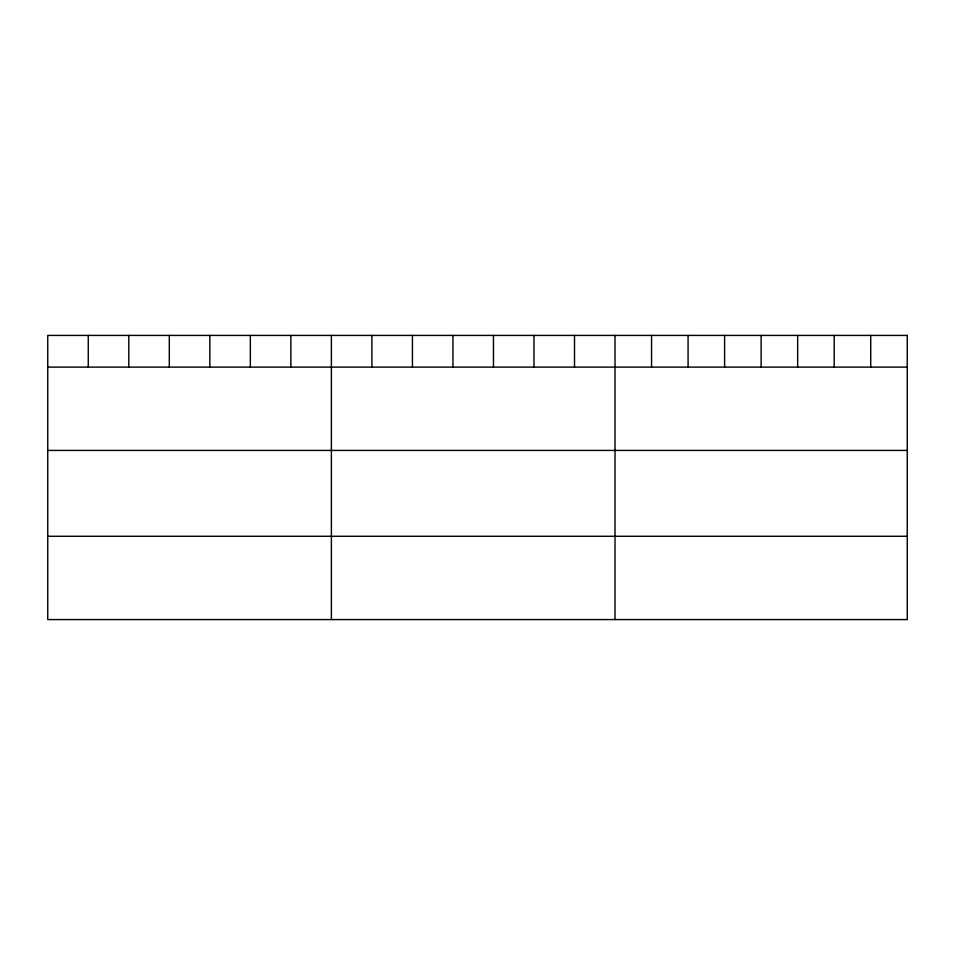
<?xml version="1.0" encoding="UTF-8"?>
<svg xmlns="http://www.w3.org/2000/svg" width="955" height="955" viewBox="0 0 955 955"><rect width="100%" height="100%" fill="white"/><g stroke="black" fill="none" stroke-linecap="round" stroke-linejoin="round"><path stroke-width="1.43" d="M47.75 367.114L907.25 367.114M47.75 450.426L907.25 450.426M47.75 536.268L907.25 536.268M870.721 335.42L870.721 367.114M834.192 335.42L834.192 367.114M797.664 335.42L797.664 367.114M761.135 335.42L761.135 367.114M724.606 335.42L724.606 367.114M688.077 335.42L688.077 367.114M651.549 335.42L651.549 367.114M615.02 335.42L615.02 619.58M574.504 335.42L574.504 367.114M533.976 335.42L533.976 367.114M493.46 335.42L493.46 367.114M452.945 335.42L452.945 367.114M412.429 335.42L412.429 367.114M371.901 335.42L371.901 367.114M331.385 335.42L331.385 619.58M290.869 335.42L290.869 367.114M250.341 335.42L250.341 367.114M209.825 335.42L209.825 367.114M169.31 335.42L169.31 367.114M128.794 335.42L128.794 367.114M88.266 335.42L88.266 367.114M907.25 335.42L47.75 335.42L47.75 619.58L907.25 619.58L907.25 335.42"/></g></svg>
